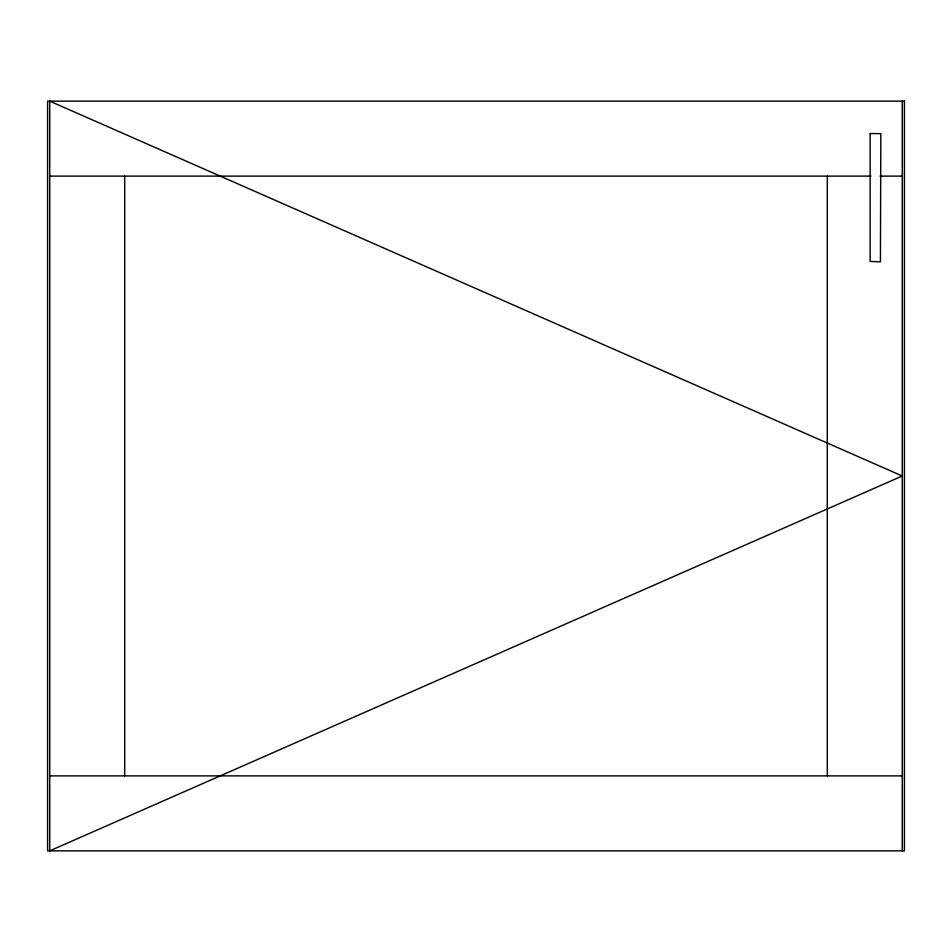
<?xml version="1.0" encoding="UTF-8"?>
<svg xmlns="http://www.w3.org/2000/svg" width="952" height="952" viewBox="0 0 952 952"><rect width="100%" height="100%" fill="white"/><g stroke="black" fill="none" stroke-linecap="round" stroke-linejoin="round"><path stroke-width="1.43" d="M49.742 176.12L871.068 176.12M879.981 176.12L902.258 176.12M49.742 775.88L902.258 775.88M902.258 101.15L902.258 850.85M827.288 176.12L827.288 775.88M124.712 176.12L124.712 775.88M870.128 133.589L870.128 261.443L880.422 261.8L880.838 133.637L870.14 133.542M902.258 476L49.742 850.85L49.742 101.15L902.258 476M904.4 101.15L47.6 101.15L47.6 850.85L904.4 850.85L904.4 101.15"/></g></svg>
